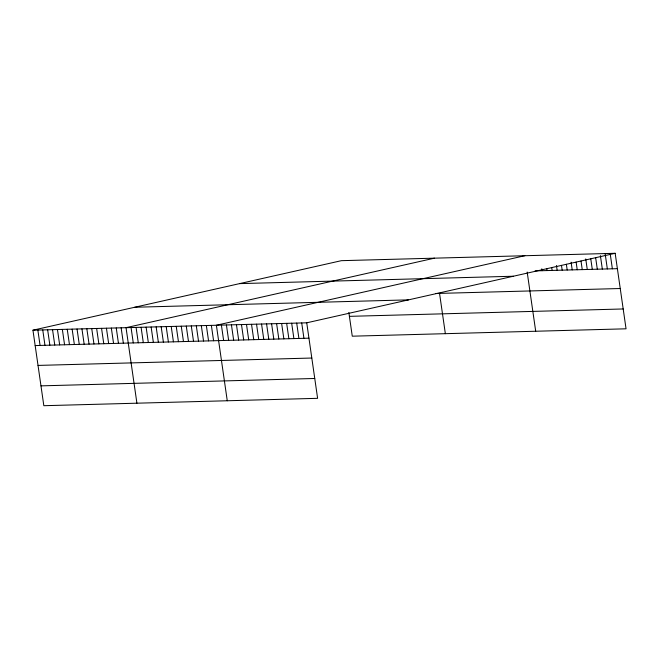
<?xml version="1.0" encoding="UTF-8"?>
<svg xmlns="http://www.w3.org/2000/svg" width="659" height="659" viewBox="0 0 659 659"><rect width="100%" height="100%" fill="white"/><g stroke="black" fill="none" stroke-linecap="round" stroke-linejoin="round"><path stroke-width="0.99" d="M32.95 330.192L306.732 322.811L317.613 398.324L43.832 405.705L32.95 330.192L341.387 260.676L615.168 253.295L626.05 328.808L352.268 336.189L348.842 312.448M434.47 258.163L126.034 327.68L136.915 403.201M524.819 255.725L216.383 325.249L227.264 400.763M306.732 322.811L615.168 253.295M535.067 270.89L617.384 268.666M239.604 283.617L513.386 276.236M435.624 293.494L620.243 288.518M134.733 307.251L408.514 299.87M349.41 316.345L623.192 308.964M35.166 345.571L308.947 338.182M38.024 365.416L311.806 358.035M40.973 385.861L314.755 378.48M610.152 253.427L612.368 268.806M605.127 253.567L607.343 268.938M600.39 255.618L602.326 269.078M595.645 257.677L597.309 269.21M590.761 258.773L592.284 269.342M585.744 258.913L587.268 269.482M580.999 260.964L582.251 269.613M576.123 262.06L577.226 269.753M571.098 262.2L572.21 269.885M566.361 264.259L567.193 270.025M561.476 265.355L562.168 270.157M556.46 265.486L557.152 270.289M551.715 267.546L552.135 270.429M546.838 268.641L547.11 270.561M541.813 268.773L542.093 270.701M527.175 272.052L535.701 331.246M439.545 293.387L445.352 333.676M301.715 322.943L303.931 338.322M296.698 323.083L298.914 338.454M291.673 323.215L293.889 338.594M286.657 323.355L288.873 338.726M281.64 323.487L283.856 338.866M276.615 323.618L278.831 338.998M271.599 323.758L273.814 339.13M266.582 323.89L268.798 339.27M261.557 324.03L263.773 339.401M256.54 324.162L258.756 339.542M251.524 324.302L253.74 339.673M246.499 324.434L248.715 339.813M241.482 324.566L243.698 339.945M236.466 324.706L238.682 340.077M231.441 324.838L233.657 340.217M226.424 324.978L228.64 340.349M221.408 325.109L223.623 340.489M211.366 325.381L213.582 340.761M206.349 325.513L208.565 340.892M201.325 325.653L203.54 341.024M196.308 325.785L198.524 341.164M191.291 325.925L193.507 341.296M186.266 326.057L188.482 341.436M181.25 326.197L183.466 341.568M176.233 326.329L178.449 341.708M171.208 326.46L173.424 341.84M166.192 326.6L168.407 341.972M161.175 326.732L163.391 342.112M156.15 326.872L158.366 342.243M151.133 327.004L153.349 342.383M146.117 327.144L148.333 342.515M141.092 327.276L143.308 342.655M136.075 327.408L138.291 342.787M131.059 327.548L133.275 342.919M121.141 327.811L123.357 343.191M116.239 327.943L118.455 343.323M111.338 328.075L113.554 343.454M106.437 328.207L108.653 343.586M101.544 328.347L103.76 343.718M96.642 328.479L98.858 343.85M91.741 328.61L93.957 343.982M86.84 328.742L89.056 344.113M81.947 328.874L84.163 344.245M77.045 329.006L79.261 344.377M72.144 329.138L74.36 344.509M67.243 329.269L69.459 344.641M62.35 329.401L64.566 344.772M57.448 329.533L59.664 344.904M52.547 329.665L54.763 345.036M47.646 329.797L49.862 345.176M42.753 329.928L44.96 345.308M37.851 330.06L40.067 345.44"/></g></svg>
